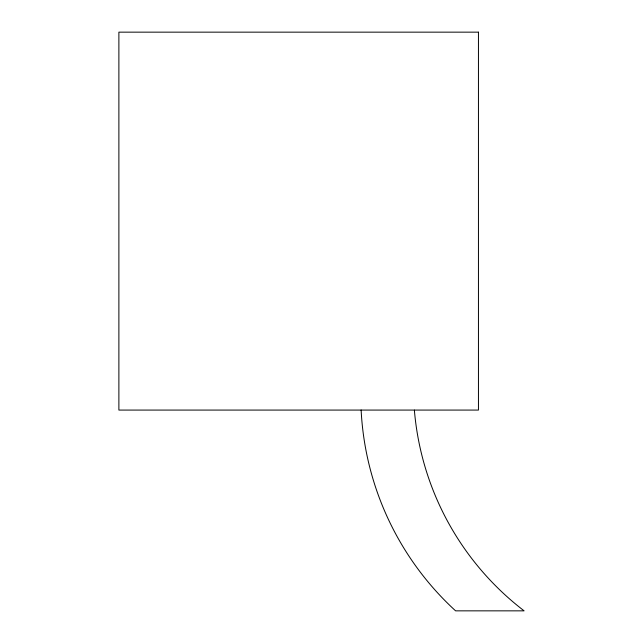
<?xml version="1.0" encoding="UTF-8"?>
<svg xmlns="http://www.w3.org/2000/svg" width="643" height="643" viewBox="0 0 643 643"><rect width="100%" height="100%" fill="white"/><g stroke="black" fill="none" stroke-linecap="round" stroke-linejoin="round"><path stroke-width="0.96" d="M361.125 410.001A292.276 292.276 0 0 0 455.598 610.85L524.117 610.85A282.534 282.534 0 0 1 414.373 410.097M478.448 32.15L118.883 32.15L118.883 410.073L478.448 410.073L478.448 32.15"/></g></svg>
